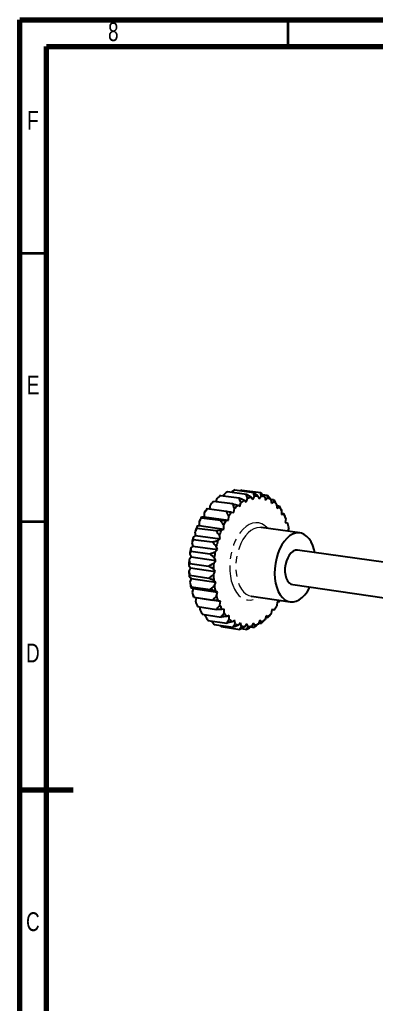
# Model space of a CAD drawing. Header units: millimetres. Extents: x 15 to 415, y 5 to 292.
# Drawn here: x 15 to 81.5, y 108.6 to 292 of the extents above; entities that cross this region are included whole.
import ezdxf

# ---------------------------------------------------------------- set-up
doc = ezdxf.new("R2010")
doc.units = ezdxf.units.MM
doc.linetypes.add('PHANTOM', pattern=[12.7, 6.35, -1.27, 1.27, -1.27, 1.27, -1.27])
doc.styles.add('SLDTEXTSTYLE0', font='TXT', dxfattribs={"width": 0.75})

msp = doc.modelspace()

# ---------------------------------------------------------------- linework, layer by layer
at = {"color": 7, "linetype": 'Continuous', "lineweight": 70}
for p, q in [((15, 292), (415, 292)), ((15, 5), (15, 292)), ((20, 287), (410, 287)), ((20, 10), (20, 287)), ((15, 148.5), (25, 148.5))]:
    msp.add_line(p, q, dxfattribs=at)
at = {"color": 7, "linetype": 'Continuous', "lineweight": 35}
for p, q in [((65, 292), (65, 287)), ((15, 248.5), (20, 248.5)), ((15, 198.5), (20, 198.5))]:
    msp.add_line(p, q, dxfattribs=at)
at = {"color": 7, "linetype": 'Continuous', "lineweight": 25}
for p, q in [((53.77, 204.08), (57.29, 203.61)), ((55.12, 204.41), (58.63, 203.94)), ((56.44, 204.35), (56.28, 204.26)), ((56.44, 204.35), (59.96, 203.88)), ((51.16, 202.31), (54.69, 201.83)), ((51.7, 202.63), (51.6, 202.25)), ((52.43, 203.38), (55.96, 202.9)), ((52.95, 203.39), (52.92, 203.31)), ((56.08, 201.31), (56.27, 202.01)), ((56.91, 202.45), (57.27, 202.12)), ((57.27, 202.12), (57.52, 202.78)), ((58.18, 203.03), (58.49, 202.6)), ((58.49, 202.6), (58.8, 203.19)), ((59.45, 203.25), (59.7, 202.72)), ((59.7, 202.72), (60.06, 203.22)), ((60.26, 203.56), (61.21, 203.43)), ((60.7, 203.1), (60.88, 202.49)), ((60.88, 202.49), (61.27, 202.89)), ((61.78, 202.69), (62.37, 202.61)), ((61.87, 202.58), (61.98, 201.92)), ((61.98, 201.92), (62.4, 202.2)), ((49.42, 200.12), (49.39, 199.39)), ((49.97, 200.9), (49.79, 200.64)), ((49.97, 200.9), (49.98, 200.9)), ((49.98, 200.9), (53.51, 200.42)), ((50.51, 201.52), (50.4, 200.85)), ((54.54, 200.26), (54.97, 200.18)), ((54.97, 200.18), (55.08, 200.9)), ((55.68, 201.52), (56.08, 201.31)), ((62.93, 201.72), (62.97, 201.01)), ((62.95, 201.51), (63.39, 201.45)), ((62.97, 201.01), (63.4, 201.18)), ((63.86, 200.53), (63.83, 199.81)), ((63.84, 200.04), (64.24, 199.98)), ((48.47, 198.45), (48.51, 197.74)), ((49.39, 199.39), (48.94, 199.34)), ((48.94, 199.21), (52.47, 198.73)), ((49.39, 199.39), (53.96, 198.76)), ((53.52, 198.71), (53.96, 198.76)), ((53.96, 198.76), (53.99, 199.49)), ((63.83, 199.81), (64.26, 199.86)), ((64.63, 199.07), (64.52, 198.35)), ((64.52, 198.35), (64.93, 198.27)), ((47.69, 196.57), (47.81, 195.9)), ((48.51, 197.74), (48.07, 197.56)), ((48.07, 197.29), (51.6, 196.8)), ((48.51, 197.74), (53.09, 197.1)), ((52.65, 196.93), (53.09, 197.1)), ((53.09, 197.1), (53.05, 197.82)), ((67.27, 196.37), (60.05, 197.36)), ((65.21, 197.37), (65.03, 196.68)), ((65.03, 196.68), (65.03, 196.68)), ((47.1, 194.54), (47.29, 193.93)), ((47.81, 195.9), (47.38, 195.6)), ((47.39, 195.18), (50.93, 194.69)), ((47.81, 195.9), (52.39, 195.26)), ((51.96, 194.96), (52.39, 195.26)), ((52.39, 195.26), (52.27, 195.93)), ((47.29, 193.93), (46.89, 193.52)), ((46.94, 192.97), (50.47, 192.47)), ((47.29, 193.93), (51.87, 193.29)), ((51.47, 192.87), (51.87, 193.29)), ((51.87, 193.29), (51.68, 193.9)), ((106.92, 187.55), (66.84, 193.16)), ((46.98, 191.9), (46.62, 191.39)), ((46.72, 192.42), (46.98, 191.9)), ((46.98, 191.9), (51.56, 191.24)), ((51.2, 190.73), (51.56, 191.24)), ((51.56, 191.24), (51.3, 191.77)), ((46.57, 190.28), (46.89, 189.85)), ((46.89, 189.85), (46.57, 189.26)), ((46.71, 190.71), (50.24, 190.2)), ((46.89, 189.85), (51.46, 189.19)), ((51.46, 189.19), (51.14, 189.62)), ((51.15, 188.6), (51.46, 189.19)), ((46.64, 188.19), (47.01, 187.87)), ((46.73, 188.49), (50.26, 187.97)), ((47.01, 187.87), (46.76, 187.21)), ((47.01, 187.87), (51.58, 187.2)), ((51.58, 187.2), (51.21, 187.52)), ((51.33, 186.54), (51.58, 187.2)), ((46.94, 186.21), (47.35, 186.01)), ((46.98, 186.36), (50.51, 185.84)), ((47.35, 186.01), (47.16, 185.31)), ((47.35, 186.01), (51.92, 185.34)), ((51.92, 185.34), (51.51, 185.53)), ((51.73, 184.63), (51.92, 185.34)), ((65.94, 186.74), (105.98, 180.95)), ((47.46, 184.4), (47.89, 184.33)), ((47.47, 184.4), (50.99, 183.88)), ((47.89, 184.33), (47.78, 183.6)), ((47.89, 184.33), (52.45, 183.65)), ((52.45, 183.65), (52.02, 183.72)), ((52.34, 182.92), (52.45, 183.65)), ((58.18, 184.6), (58.26, 184.59)), ((58.26, 184.59), (65.46, 183.53)), ((63.03, 183.51), (62.99, 182.79)), ((63.45, 183.57), (63.03, 183.51)), ((48.17, 182.67), (51.69, 182.14)), ((48.6, 182.6), (48.58, 182.15)), ((53.17, 182.19), (52.73, 182.14)), ((53.14, 181.47), (53.17, 182.19)), ((62.05, 182.1), (61.94, 181.38)), ((62.04, 182.09), (62.43, 182.03)), ((62.46, 182.03), (62.05, 182.1)), ((49.06, 181.22), (52.58, 180.69)), ((49.53, 181.15), (49.54, 180.99)), ((50.11, 180.09), (53.62, 179.56)), ((54.05, 181.01), (53.61, 180.83)), ((54.1, 180.31), (54.05, 181.01)), ((55.07, 180.14), (54.64, 179.84)), ((55.19, 179.48), (55.07, 180.14)), ((59.79, 180.11), (59.54, 179.46)), ((60.15, 179.8), (59.79, 180.11)), ((60.96, 180.95), (60.78, 180.26)), ((60.89, 180.68), (61.29, 180.62)), ((61.35, 180.76), (60.96, 180.95)), ((51.3, 179.32), (54.8, 178.79)), ((52.35, 179.16), (52.57, 178.92)), ((52.57, 178.92), (56.07, 178.39)), ((56.19, 179.61), (55.79, 179.2)), ((56.37, 179.01), (56.19, 179.61)), ((56.35, 178.55), (57.4, 178.39)), ((57.37, 179.43), (57.01, 178.91)), ((57.62, 178.91), (57.37, 179.43)), ((58.08, 178.87), (58.74, 178.77)), ((58.58, 179.59), (58.28, 179)), ((58.89, 179.18), (58.58, 179.59)), ((59.59, 179.59), (60.05, 179.52))]:
    msp.add_line(p, q, dxfattribs=at)
at = {"color": 8, "linetype": 'PHANTOM', "lineweight": 18, "flags": 128}
for points in [[(61.32, 197.19), (61.17, 197.35), (60.68, 197.78), (60.16, 198.07), (59.6, 198.24), (59.02, 198.27), (58.42, 198.17), (57.83, 197.94), (57.26, 197.57), (56.7, 197.09), (56.18, 196.49), (55.7, 195.79), (55.28, 195), (54.91, 194.13), (54.62, 193.21), (54.39, 192.24), (54.25, 191.26), (54.18, 190.27), (54.2, 189.29), (54.3, 188.35), (54.47, 187.46), (54.73, 186.64), (55.05, 185.9), (55.44, 185.26), (55.88, 184.74), (56.38, 184.32), (56.91, 184.04), (57.48, 183.89), (58.06, 183.87), (58.65, 183.98), (59.23, 184.23), (59.52, 184.4)], [(60.05, 197.36), (59.81, 197.38), (59.25, 197.33), (58.69, 197.14), (58.13, 196.82), (57.6, 196.37), (57.11, 195.81), (56.65, 195.14), (56.25, 194.38), (55.92, 193.55), (55.65, 192.66), (55.46, 191.73), (55.35, 190.79), (55.32, 189.86), (55.37, 188.94), (55.51, 188.08), (55.72, 187.27), (56.01, 186.54), (56.37, 185.91), (56.78, 185.39), (57.25, 184.99), (57.76, 184.72), (58.18, 184.6)]]:
    msp.add_lwpolyline(points, dxfattribs=at)
at = {"color": 7, "linetype": 'Continuous', "lineweight": 25, "flags": 128}
for points in [[(70.04, 192.71), (69.92, 193.24), (69.68, 194.01), (69.37, 194.69), (68.99, 195.27), (68.56, 195.74), (68.08, 196.09), (67.57, 196.31), (67.02, 196.39), (66.47, 196.34), (65.91, 196.14), (65.36, 195.82), (64.83, 195.37), (64.34, 194.8), (63.89, 194.13), (63.49, 193.36), (63.15, 192.53), (62.89, 191.64), (62.7, 190.71), (62.58, 189.76), (62.55, 188.82), (62.61, 187.9), (62.74, 187.03), (62.95, 186.22), (63.24, 185.49), (63.59, 184.86), (64, 184.34), (64.46, 183.94), (64.96, 183.66), (65.5, 183.52), (66.05, 183.52), (66.6, 183.66), (67.15, 183.93), (67.69, 184.32), (68.19, 184.84), (68.66, 185.46), (69.08, 186.17), (69.13, 186.27)], [(66.84, 193.16), (66.82, 193.16), (66.42, 193.14), (66.03, 192.97), (65.64, 192.68), (65.29, 192.26), (64.99, 191.74), (64.75, 191.15), (64.58, 190.5), (64.49, 189.82), (64.49, 189.15), (64.57, 188.52), (64.73, 187.95), (64.96, 187.47), (65.25, 187.09), (65.6, 186.84), (65.94, 186.74)]]:
    msp.add_lwpolyline(points, dxfattribs=at)
at = {"color": 7, "linetype": 'Continuous', "lineweight": 25}
for centre, radius, start, end in [((60.64, 196.33), 7.17, 121.3968, 127.6085), ((59.81, 197.85), 5.43, 107.5362, 114.9971), ((59.57, 198.8), 4.45, 91.4761, 99.977), ((59.56, 199.03), 4.23, 74.4261, 83.2138), ((59.38, 198.56), 4.73, 58.2322, 66.3624), ((58.64, 197.54), 5.99, 44.1963, 51.1327), ((59.98, 193.12), 12.66, 143.5952, 146.4795), ((64.45, 192.62), 12.51, 142.3683, 146.6697), ((62.22, 194.48), 9.6, 132.8761, 137.999), ((57.15, 196.24), 7.97, 32.5717, 38.2927), ((62.31, 191.7), 15.4, 150.2448, 153.9953), ((67.02, 191.04), 15.53, 150.393, 154.1211), ((54.91, 194.95), 10.56, 22.9858, 27.7196), ((52.17, 193.9), 13.5, 14.9181, 18.9309), ((64.71, 190.61), 18.03, 157.3047, 160.6833), ((69.46, 189.93), 18.21, 157.4088, 160.7639), ((66.48, 190.03), 19.9, 163.7243, 166.8901), ((71.27, 189.35), 20.11, 163.7826, 166.9247), ((67.23, 189.86), 20.66, 169.7976, 172.8855), ((72.03, 189.18), 20.89, 169.8099, 172.874), ((66.75, 189.9), 20.19, 175.7792, 178.9148), ((65.12, 189.88), 18.56, 181.9124, 185.227), ((71.55, 189.22), 20.41, 175.7455, 178.8574), ((62.65, 189.58), 16.07, 188.4587, 192.1041), ((69.89, 189.2), 18.75, 181.833, 185.1242), ((59.81, 188.87), 13.14, 195.7266, 199.8904), ((67.37, 188.89), 16.21, 188.3344, 191.9574), ((64.47, 188.18), 13.23, 195.5599, 199.7041), ((50.15, 190.97), 15.22, 330.9198, 331.9339), ((61.72, 187.08), 10.26, 203.8981, 208.8006), ((52.23, 189.69), 12.78, 323.1749, 327.3368), ((59.53, 185.75), 7.69, 213.8302, 219.76), ((58.12, 184.46), 5.78, 225.8743, 233.0359), ((56.11, 186.04), 7.43, 302.9364, 308.9298), ((54.47, 187.88), 9.89, 314.0096, 318.9533), ((57.47, 183.5), 4.62, 240.3362, 248.6351), ((57.34, 183.12), 4.21, 256.7981, 265.6031), ((57.32, 183.45), 4.54, 273.7961, 282.1498), ((57.02, 184.47), 5.62, 289.5175, 296.7537)]:
    msp.add_arc(centre, radius, start, end, dxfattribs=at)
for points, knots in [([(53.77, 204.08), (53.61, 203.96), (53.34, 203.73), (53.07, 203.49), (52.95, 203.39)], [0, 0, 0, 0, 0.5600007, 1, 1, 1, 1]), ([(55.12, 204.41), (54.95, 204.3), (54.75, 204.16), (54.55, 204.01), (54.51, 203.99)], [0, 0, 0, 0, 0.809639, 1, 1, 1, 1]), ([(58.8, 203.19), (58.77, 203.33), (58.71, 203.58), (58.66, 203.83), (58.63, 203.94)], [0, 0, 0, 0, 0.5599993, 1, 1, 1, 1]), ([(58.63, 203.94), (58.79, 203.81), (59.06, 203.58), (59.33, 203.35), (59.45, 203.25)], [0, 0, 0, 0, 0.560001, 1, 1, 1, 1]), ([(60.06, 203.22), (60.04, 203.35), (60.01, 203.57), (59.97, 203.78), (59.96, 203.88)], [0, 0, 0, 0, 0.559999, 1, 1, 1, 1]), ([(59.96, 203.88), (60.09, 203.73), (60.34, 203.47), (60.59, 203.21), (60.7, 203.1)], [0, 0, 0, 0, 0.560001, 1, 1, 1, 1]), ([(51.16, 202.31), (51.04, 202.16), (50.82, 201.9), (50.6, 201.64), (50.51, 201.52)], [0, 0, 0, 0, 0.560001, 1, 1, 1, 1]), ([(52.43, 203.38), (52.3, 203.24), (52.05, 202.99), (51.81, 202.74), (51.7, 202.63)], [0, 0, 0, 0, 0.560001, 1, 1, 1, 1]), ([(55.08, 200.9), (55.01, 201.08), (54.88, 201.39), (54.74, 201.69), (54.69, 201.83)], [0, 0, 0, 0, 0.559999, 1, 1, 1, 1]), ([(54.69, 201.83), (54.87, 201.77), (55.2, 201.67), (55.54, 201.56), (55.68, 201.52)], [0, 0, 0, 0, 0.560001, 1, 1, 1, 1]), ([(56.27, 202.01), (56.21, 202.18), (56.11, 202.48), (56, 202.77), (55.96, 202.9)], [0, 0, 0, 0, 0.5599993, 1, 1, 1, 1]), ([(55.96, 202.9), (56.14, 202.82), (56.45, 202.67), (56.77, 202.52), (56.91, 202.45)], [0, 0, 0, 0, 0.560001, 1, 1, 1, 1]), ([(57.52, 202.78), (57.48, 202.93), (57.4, 203.21), (57.32, 203.49), (57.29, 203.61)], [0, 0, 0, 0, 0.559999, 1, 1, 1, 1]), ([(57.29, 203.61), (57.45, 203.51), (57.75, 203.31), (58.05, 203.12), (58.18, 203.03)], [0, 0, 0, 0, 0.560001, 1, 1, 1, 1]), ([(61.27, 202.89), (61.26, 202.99), (61.25, 203.17), (61.22, 203.35), (61.21, 203.43)], [0, 0, 0, 0, 0.559999, 1, 1, 1, 1]), ([(61.21, 203.43), (61.34, 203.27), (61.55, 202.99), (61.77, 202.71), (61.87, 202.58)], [0, 0, 0, 0, 0.560001, 1, 1, 1, 1]), ([(62.4, 202.2), (62.39, 202.28), (62.39, 202.42), (62.37, 202.55), (62.37, 202.61)], [0, 0, 0, 0, 0.559999, 1, 1, 1, 1]), ([(62.37, 202.61), (62.47, 202.45), (62.66, 202.15), (62.85, 201.85), (62.93, 201.72)], [0, 0, 0, 0, 0.560001, 1, 1, 1, 1]), ([(49.98, 200.9), (49.88, 200.76), (49.69, 200.5), (49.5, 200.23), (49.42, 200.12)], [0, 0, 0, 0, 0.560001, 1, 1, 1, 1]), ([(53.99, 199.49), (53.91, 199.67), (53.75, 199.98), (53.58, 200.29), (53.51, 200.42)], [0, 0, 0, 0, 0.559999, 1, 1, 1, 1]), ([(53.51, 200.42), (53.7, 200.39), (54.05, 200.34), (54.39, 200.28), (54.54, 200.26)], [0, 0, 0, 0, 0.560001, 1, 1, 1, 1]), ([(63.4, 201.18), (63.4, 201.23), (63.4, 201.32), (63.39, 201.41), (63.39, 201.45)], [0, 0, 0, 0, 0.559999, 1, 1, 1, 1]), ([(63.39, 201.45), (63.48, 201.28), (63.64, 200.98), (63.79, 200.67), (63.86, 200.53)], [0, 0, 0, 0, 0.560001, 1, 1, 1, 1]), ([(64.26, 199.86), (64.25, 199.88), (64.25, 199.92), (64.24, 199.96), (64.24, 199.98)], [0, 0, 0, 0, 0.559999, 1, 1, 1, 1]), ([(64.24, 199.98), (64.31, 199.81), (64.44, 199.51), (64.57, 199.2), (64.63, 199.07)], [0, 0, 0, 0, 0.560001, 1, 1, 1, 1]), ([(48.94, 199.21), (48.85, 199.07), (48.69, 198.82), (48.54, 198.56), (48.47, 198.45)], [0, 0, 0, 0, 0.560001, 1, 1, 1, 1]), ([(48.94, 199.34), (48.94, 199.32), (48.94, 199.28), (48.94, 199.23), (48.94, 199.21)], [0, 0, 0, 0, 0.559999, 1, 1, 1, 1]), ([(53.05, 197.82), (52.94, 197.99), (52.75, 198.29), (52.56, 198.6), (52.47, 198.73)], [0, 0, 0, 0, 0.559999, 1, 1, 1, 1]), ([(52.47, 198.73), (52.67, 198.73), (53.02, 198.72), (53.36, 198.71), (53.52, 198.71)], [0, 0, 0, 0, 0.560001, 1, 1, 1, 1]), ([(48.07, 197.29), (48, 197.15), (47.87, 196.92), (47.74, 196.68), (47.69, 196.57)], [0, 0, 0, 0, 0.560001, 1, 1, 1, 1]), ([(48.07, 197.56), (48.07, 197.51), (48.06, 197.42), (48.07, 197.33), (48.07, 197.29)], [0, 0, 0, 0, 0.559999, 1, 1, 1, 1]), ([(51.6, 196.8), (51.8, 196.82), (52.15, 196.86), (52.49, 196.91), (52.65, 196.93)], [0, 0, 0, 0, 0.560001, 1, 1, 1, 1]), ([(52.27, 195.93), (52.14, 196.1), (51.92, 196.38), (51.7, 196.67), (51.6, 196.8)], [0, 0, 0, 0, 0.559999, 1, 1, 1, 1]), ([(47.39, 195.18), (47.34, 195.06), (47.24, 194.85), (47.14, 194.64), (47.1, 194.54)], [0, 0, 0, 0, 0.560001, 1, 1, 1, 1]), ([(47.38, 195.6), (47.38, 195.53), (47.38, 195.38), (47.39, 195.24), (47.39, 195.18)], [0, 0, 0, 0, 0.559999, 1, 1, 1, 1]), ([(50.93, 194.69), (51.12, 194.74), (51.46, 194.83), (51.81, 194.92), (51.96, 194.96)], [0, 0, 0, 0, 0.560001, 1, 1, 1, 1]), ([(51.68, 193.9), (51.54, 194.04), (51.29, 194.31), (51.04, 194.57), (50.93, 194.69)], [0, 0, 0, 0, 0.559999, 1, 1, 1, 1]), ([(46.94, 192.97), (46.89, 192.87), (46.82, 192.69), (46.75, 192.5), (46.72, 192.42)], [0, 0, 0, 0, 0.560001, 1, 1, 1, 1]), ([(46.89, 193.52), (46.9, 193.42), (46.91, 193.23), (46.93, 193.05), (46.94, 192.97)], [0, 0, 0, 0, 0.559999, 1, 1, 1, 1]), ([(50.47, 192.47), (50.66, 192.54), (50.99, 192.68), (51.32, 192.81), (51.47, 192.87)], [0, 0, 0, 0, 0.560001, 1, 1, 1, 1]), ([(46.62, 191.39), (46.63, 191.26), (46.66, 191.03), (46.7, 190.81), (46.71, 190.71)], [0, 0, 0, 0, 0.5599993, 1, 1, 1, 1]), ([(51.3, 191.77), (51.14, 191.9), (50.87, 192.13), (50.59, 192.36), (50.47, 192.47)], [0, 0, 0, 0, 0.559999, 1, 1, 1, 1]), ([(46.71, 190.71), (46.68, 190.63), (46.63, 190.49), (46.59, 190.35), (46.57, 190.28)], [0, 0, 0, 0, 0.560001, 1, 1, 1, 1]), ([(46.57, 189.26), (46.6, 189.11), (46.65, 188.86), (46.7, 188.6), (46.73, 188.49)], [0, 0, 0, 0, 0.559999, 1, 1, 1, 1]), ([(50.24, 190.2), (50.42, 190.3), (50.74, 190.48), (51.06, 190.65), (51.2, 190.73)], [0, 0, 0, 0, 0.560001, 1, 1, 1, 1]), ([(51.14, 189.62), (50.98, 189.73), (50.68, 189.93), (50.38, 190.12), (50.24, 190.2)], [0, 0, 0, 0, 0.5599993, 1, 1, 1, 1]), ([(46.73, 188.49), (46.71, 188.43), (46.68, 188.33), (46.65, 188.23), (46.64, 188.19)], [0, 0, 0, 0, 0.5600007, 1, 1, 1, 1]), ([(46.76, 187.21), (46.8, 187.05), (46.87, 186.77), (46.95, 186.48), (46.98, 186.36)], [0, 0, 0, 0, 0.559999, 1, 1, 1, 1]), ([(50.26, 187.97), (50.42, 188.09), (50.72, 188.3), (51.02, 188.51), (51.15, 188.6)], [0, 0, 0, 0, 0.5600007, 1, 1, 1, 1]), ([(51.21, 187.52), (51.04, 187.61), (50.72, 187.76), (50.4, 187.91), (50.26, 187.97)], [0, 0, 0, 0, 0.5599993, 1, 1, 1, 1]), ([(46.98, 186.36), (46.97, 186.33), (46.96, 186.28), (46.95, 186.23), (46.94, 186.21)], [0, 0, 0, 0, 0.560001, 1, 1, 1, 1]), ([(47.16, 185.31), (47.22, 185.14), (47.32, 184.83), (47.42, 184.53), (47.47, 184.4)], [0, 0, 0, 0, 0.5599993, 1, 1, 1, 1]), ([(50.51, 185.84), (50.66, 185.97), (50.94, 186.2), (51.21, 186.44), (51.33, 186.54)], [0, 0, 0, 0, 0.560001, 1, 1, 1, 1]), ([(51.51, 185.53), (51.32, 185.59), (50.99, 185.69), (50.66, 185.8), (50.51, 185.84)], [0, 0, 0, 0, 0.559999, 1, 1, 1, 1]), ([(47.47, 184.4), (47.47, 184.4), (47.46, 184.4), (47.46, 184.4), (47.46, 184.4)], [0, 0, 0, 0, 0.5600007, 1, 1, 1, 1]), ([(47.78, 183.6), (47.85, 183.43), (47.98, 183.11), (48.11, 182.81), (48.17, 182.67)], [0, 0, 0, 0, 0.5599993, 1, 1, 1, 1]), ([(50.99, 183.88), (51.13, 184.02), (51.38, 184.27), (51.62, 184.52), (51.73, 184.63)], [0, 0, 0, 0, 0.560001, 1, 1, 1, 1]), ([(52.02, 183.72), (51.83, 183.75), (51.49, 183.8), (51.14, 183.86), (50.99, 183.88)], [0, 0, 0, 0, 0.5599993, 1, 1, 1, 1]), ([(48.58, 182.15), (48.67, 181.97), (48.83, 181.66), (48.99, 181.35), (49.06, 181.22)], [0, 0, 0, 0, 0.5599993, 1, 1, 1, 1]), ([(51.69, 182.14), (51.81, 182.29), (52.03, 182.55), (52.25, 182.81), (52.34, 182.92)], [0, 0, 0, 0, 0.560001, 1, 1, 1, 1]), ([(52.73, 182.14), (52.54, 182.14), (52.19, 182.14), (51.84, 182.14), (51.69, 182.14)], [0, 0, 0, 0, 0.559999, 1, 1, 1, 1]), ([(62.43, 182.03), (62.44, 182.03), (62.45, 182.03), (62.46, 182.03), (62.46, 182.03)], [0, 0, 0, 0, 0.560001, 1, 1, 1, 1]), ([(49.54, 180.99), (49.65, 180.82), (49.84, 180.52), (50.03, 180.22), (50.11, 180.09)], [0, 0, 0, 0, 0.559999, 1, 1, 1, 1]), ([(50.78, 179.99), (50.85, 179.89), (51.03, 179.67), (51.2, 179.44), (51.3, 179.32)], [0, 0, 0, 0, 0.442635, 1, 1, 1, 1]), ([(52.58, 180.69), (52.68, 180.83), (52.87, 181.09), (53.06, 181.35), (53.14, 181.47)], [0, 0, 0, 0, 0.5600007, 1, 1, 1, 1]), ([(53.61, 180.83), (53.42, 180.8), (53.08, 180.76), (52.73, 180.71), (52.58, 180.69)], [0, 0, 0, 0, 0.559999, 1, 1, 1, 1]), ([(53.62, 179.56), (53.71, 179.7), (53.87, 179.95), (54.03, 180.2), (54.1, 180.31)], [0, 0, 0, 0, 0.560001, 1, 1, 1, 1]), ([(54.64, 179.84), (54.45, 179.79), (54.12, 179.69), (53.77, 179.6), (53.62, 179.56)], [0, 0, 0, 0, 0.559999, 1, 1, 1, 1]), ([(60.78, 180.26), (60.64, 180.12), (60.4, 179.87), (60.15, 179.63), (60.05, 179.52)], [0, 0, 0, 0, 0.559999, 1, 1, 1, 1]), ([(60.05, 179.52), (60.07, 179.57), (60.1, 179.66), (60.13, 179.76), (60.15, 179.8)], [0, 0, 0, 0, 0.560001, 1, 1, 1, 1]), ([(61.94, 181.38), (61.82, 181.24), (61.6, 180.98), (61.39, 180.73), (61.29, 180.62)], [0, 0, 0, 0, 0.559999, 1, 1, 1, 1]), ([(61.29, 180.62), (61.3, 180.65), (61.32, 180.69), (61.34, 180.74), (61.35, 180.76)], [0, 0, 0, 0, 0.560001, 1, 1, 1, 1]), ([(54.8, 178.79), (54.88, 178.92), (55.01, 179.15), (55.13, 179.38), (55.19, 179.48)], [0, 0, 0, 0, 0.560001, 1, 1, 1, 1]), ([(55.79, 179.2), (55.61, 179.12), (55.28, 178.98), (54.95, 178.85), (54.8, 178.79)], [0, 0, 0, 0, 0.559999, 1, 1, 1, 1]), ([(56.07, 178.39), (56.13, 178.51), (56.23, 178.71), (56.33, 178.92), (56.37, 179.01)], [0, 0, 0, 0, 0.560001, 1, 1, 1, 1]), ([(57.01, 178.91), (56.84, 178.82), (56.53, 178.64), (56.21, 178.47), (56.07, 178.39)], [0, 0, 0, 0, 0.5599993, 1, 1, 1, 1]), ([(58.28, 179), (58.11, 178.89), (57.82, 178.68), (57.53, 178.48), (57.4, 178.39)], [0, 0, 0, 0, 0.5599993, 1, 1, 1, 1]), ([(57.4, 178.39), (57.44, 178.48), (57.52, 178.66), (57.59, 178.83), (57.62, 178.91)], [0, 0, 0, 0, 0.560001, 1, 1, 1, 1]), ([(59.54, 179.46), (59.39, 179.33), (59.13, 179.1), (58.86, 178.87), (58.74, 178.77)], [0, 0, 0, 0, 0.559999, 1, 1, 1, 1]), ([(58.74, 178.77), (58.77, 178.84), (58.82, 178.98), (58.87, 179.12), (58.89, 179.18)], [0, 0, 0, 0, 0.560001, 1, 1, 1, 1])]:
    msp.add_open_spline(points, degree=3, knots=knots, dxfattribs=at)

# ---------------------------------------------------------------- texts
at = {"color": 7, "linetype": 'Continuous', "lineweight": 0, "char_height": 3.5, "attachment_point": 2, "style": 'SLDTEXTSTYLE0'}
for s, insert in [('8', (32.46, 291.51)), ('F', (17.46, 275.01)), ('E', (17.51, 225.7)), ('D', (17.46, 175.76)), ('C', (17.46, 125.7))]:
    msp.add_mtext(s, dxfattribs=dict(at, insert=insert))

doc.saveas('drawing.dxf')
